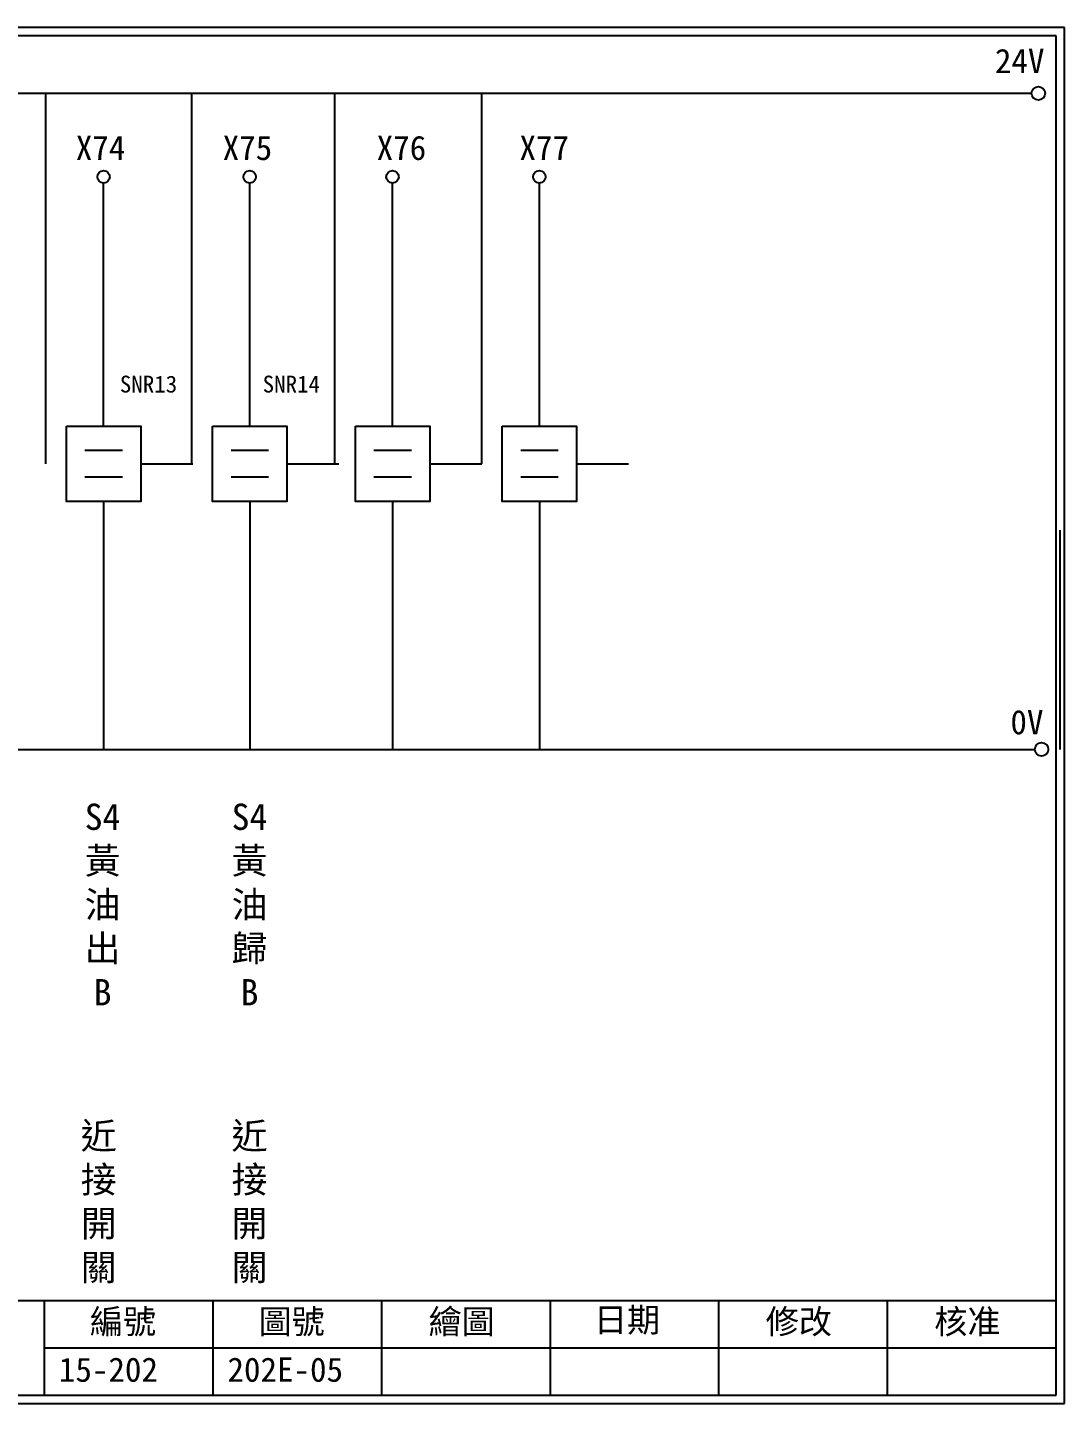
# Model space of a CAD drawing. Extents: x 325 to 612, y 3 to 207.
# Drawn here: x 458.5 to 612.3, y 3 to 207 of the extents above; entities that cross this region are included whole.
import ezdxf

# ---------------------------------------------------------------- set-up
doc = ezdxf.new("R2010")
doc.units = 0
doc.layers.get('0').update_dxf_attribs({"linetype": 'CONTINUOUS'})
doc.layers.add('圖框層', color=7, linetype='CONTINUOUS')
doc.layers.add('標尺寸層', color=3, linetype='CONTINUOUS')
doc.styles.add('CNS', font='romanc.shx', dxfattribs={"bigfont": 'chineset.shx'})
doc.styles.add('STSL', font='kaiu.ttf')

msp = doc.modelspace()

# ---------------------------------------------------------------- linework, layer by layer
for p, q in [((461.25, 142.31), (461.25, 197.22)), ((482.92, 142.31), (482.92, 197.22)), ((504.1, 142.31), (504.1, 197.22)), ((525.89, 142.31), (525.89, 197.22)), ((469.81, 147.89), (469.81, 183.91)), ((491.48, 147.89), (491.48, 183.91)), ((512.66, 147.89), (512.66, 183.91)), ((534.44, 147.89), (534.44, 183.91)), ((475.32, 142.31), (483.03, 142.31)), ((496.99, 142.31), (504.7, 142.31)), ((518.17, 142.31), (525.89, 142.31)), ((539.96, 142.31), (547.67, 142.31)), ((469.81, 136.73), (469.81, 99.96)), ((491.48, 136.73), (491.48, 99.96)), ((512.66, 136.73), (512.66, 99.96)), ((534.44, 136.73), (534.44, 99.96))]:
    msp.add_line(p, q)
for points in [[(464.29, 147.89), (475.32, 147.89), (475.32, 136.73), (464.29, 136.73)], [(485.97, 147.89), (496.99, 147.89), (496.99, 136.73), (485.97, 136.73)], [(507.15, 147.89), (518.17, 147.89), (518.17, 136.73), (507.15, 136.73)], [(528.93, 147.89), (539.96, 147.89), (539.96, 136.73), (528.93, 136.73)]]:
    msp.add_lwpolyline(points, close=True)
for centre in [(608.44, 197.22), (608.92, 99.96)]:
    msp.add_circle(centre, 1)
at = {"layer": '圖框層', "color": 7}
for p, q in [((612.32, 206.97), (325.32, 206.97)), ((612.32, 3), (612.32, 206.97)), ((611.07, 205.72), (326.57, 205.72)), ((611.07, 4.25), (611.07, 205.72)), ((326.57, 18.25), (611.07, 18.25)), ((461.07, 4.25), (461.07, 18.25)), ((486.07, 4.25), (486.07, 18.25)), ((511.07, 4.25), (511.07, 18.25)), ((536.07, 4.25), (536.07, 18.25)), ((561.07, 4.25), (561.07, 18.25)), ((586.07, 4.25), (586.07, 18.25)), ((461.07, 11.25), (611.07, 11.25)), ((326.57, 4.25), (611.07, 4.25)), ((325.32, 3), (612.32, 3))]:
    msp.add_line(p, q, dxfattribs=at)
at = {"layer": '標尺寸層', "color": 7}
for p, q in [((329.84, 197.22), (607.44, 197.22)), ((467.04, 144.34), (472.61, 144.34)), ((488.72, 144.34), (494.29, 144.34)), ((509.9, 144.34), (515.47, 144.34)), ((531.68, 144.34), (537.25, 144.34)), ((467.04, 140.37), (472.61, 140.37)), ((488.72, 140.37), (494.29, 140.37)), ((509.9, 140.37), (515.47, 140.37)), ((531.68, 140.37), (537.25, 140.37)), ((611.62, 132.46), (611.62, 99.96)), ((330.05, 99.96), (607.92, 99.96))]:
    msp.add_line(p, q, dxfattribs=at)
for centre in [(469.81, 184.83), (491.48, 184.83), (512.66, 184.83), (534.44, 184.83)]:
    msp.add_circle(centre, 0.92, dxfattribs=at)

# ---------------------------------------------------------------- texts
at = {"layer": '圖框層', "color": 4, "style": 'STSL'}
for s, height, p in [('24V', 3.6, (602, 200.22)), ('X74', 3.6, (465.69, 187.33)), ('X75', 3.6, (487.47, 187.33)), ('X76', 3.6, (510.31, 187.33)), ('X77', 3.6, (531.49, 187.33)), ('SNR13', 2.5, (472.22, 152.86)), ('SNR14', 2.5, (493.4, 152.86)), ('0V', 3.6, (604.3, 102.2)), ('編號', 3.6, (467.78, 13.34)), ('圖號', 3.6, (492.78, 13.34)), ('繪圖', 3.6, (518.01, 13.34)), ('日期', 3.6, (542.54, 13.59)), ('修改', 3.6, (568.01, 13.34)), ('核准', 3.6, (593.01, 13.34)), ('15-202', 3.6, (463.18, 6.22)), ('202E-05', 3.6, (488.18, 6.22))]:
    msp.add_text(s, height=height, dxfattribs=at).set_placement(p)
at = {"layer": '標尺寸層', "color": 7, "char_height": 3.9, "width": 4.9608, "attachment_point": 5, "style": 'CNS'}
for s, insert in [('{\\fDFKai-SB|b0|i0|c136|p65;S4黃油\\P出\\PB}', (469.66, 76.97)), ('{\\fDFKai-SB|b0|i0|c136|p65;S4黃油\\P歸B}', (491.45, 76.97)), ('{\\fDFKai-SB|b0|i0|c136|p65;近接開關}', (469.08, 32.72)), ('{\\fDFKai-SB|b0|i0|c136|p65;近接開關}', (491.45, 32.72))]:
    msp.add_mtext(s, dxfattribs=dict(at, insert=insert))

doc.saveas('drawing.dxf')
